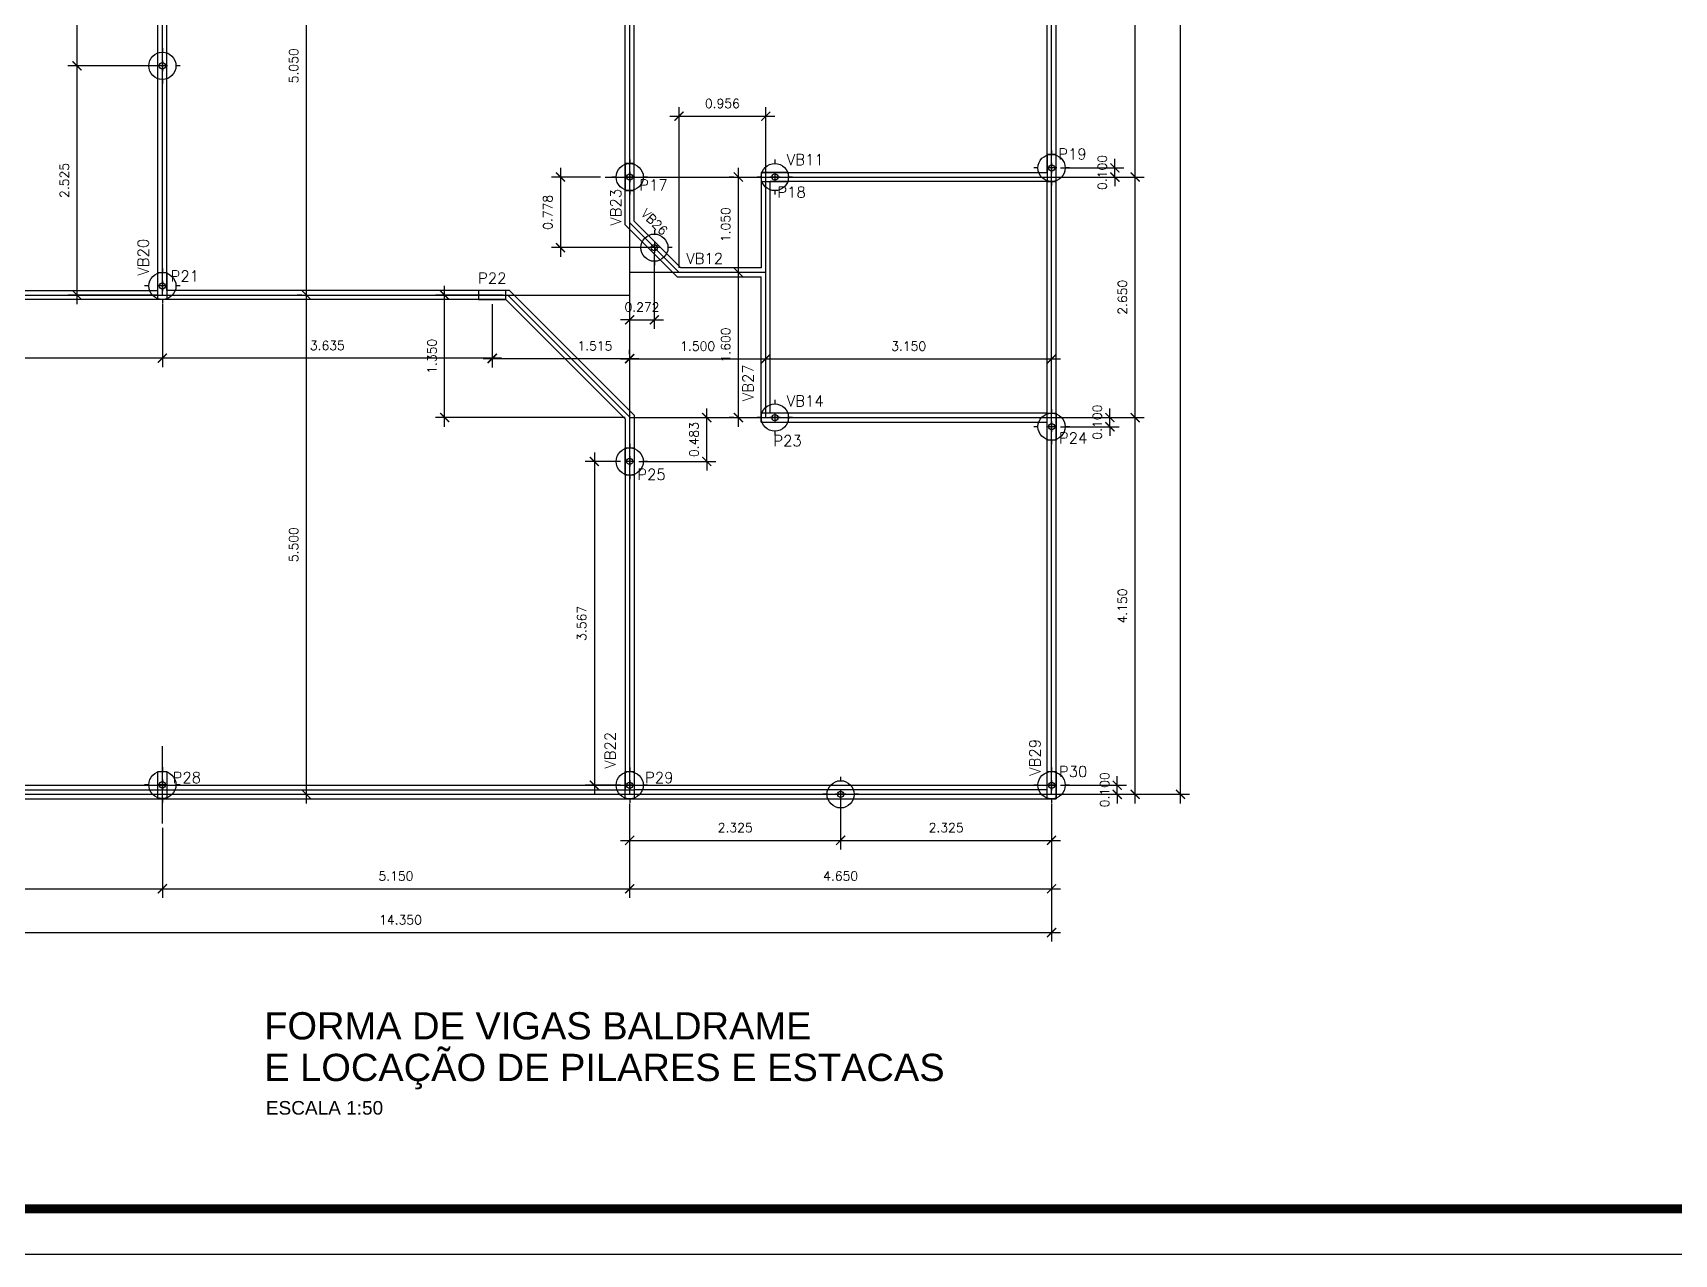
# Model space of a CAD drawing. Extents: x 33.7 to 93.2, y 43.7 to 85.8.
# Drawn here: x 43.8 to 61.89, y 43.7 to 57.16 of the extents above; entities that cross this region are included whole.
import ezdxf

# ---------------------------------------------------------------- set-up
doc = ezdxf.new("R2010")
doc.units = 0
doc.header["$MEASUREMENT"] = 0
doc.header["$PDMODE"] = 3
doc.layers.get('0').update_dxf_attribs({"linetype": 'CONTINUOUS'})
doc.layers.get('Defpoints').update_dxf_attribs({"linetype": 'CONTINUOUS'})
for name, color, linetype in [('COTAS', 1, 'CONTINUOUS'), ('ESTACA', 3, 'CONTINUOUS'), ('PILAR', 6, 'CONTINUOUS'), ('PROV', 9, 'CONTINUOUS'), ('TEXTO0', 7, 'CONTINUOUS'), ('TXT_0', 7, 'CONTINUOUS'), ('TXT_1', 44, 'CONTINUOUS'), ('VIGAS', 2, 'CONTINUOUS')]:
    doc.layers.add(name, color=color, linetype=linetype)
doc.styles.add('PADRAO_TXT', font='romans.shx')
doc.styles.add('PADRAO_TXT2', font='arial.ttf')
doc.styles.add('TEXTO1', font='romant.shx')
doc.dimstyles.new('1-100', dxfattribs={"dimtxt": 0.1, "dimasz": 0.1, "dimexe": 0.1, "dimexo": 0.05, "dimgap": 0.09, "dimtad": 1, "dimdec": 3, "dimzin": 0, "dimdsep": 46, "dimtxsty": 'PADRAO_TXT', "dimblk1": 'ARCHTICK', "dimblk2": 'ARCHTICK', "dimsah": 1, "dimcen": 0.09, "dimdle": 0.1, "dimadec": 0, "dimazin": 0, "dimtfac": 1, "dimtdec": 4, "dimtix": 1, "dimtmove": 0, "dimatfit": 3, "dimldrblk": 'ARCHTICK', "dimfxl": 1, "dimtolj": 1, "dimtzin": 0, "dimarcsym": 0})

# ---------------------------------------------------------------- blocks, each defined once
blk = doc.blocks.new('_ArchTick')
at = {"color": 0, "const_width": 0.15}
blk.add_lwpolyline([(-0.5, -0.5), (0.5, 0.5)], dxfattribs=at)
blk = doc.blocks.new('*D7')
at = {"layer": 'COTAS', "color": 0, "lineweight": -2, "transparency": 16777216}
for p, q in [((55.946, 48.67), (55.946, 53.02)), ((54.996, 52.92), (56.046, 52.92)), ((54.996, 48.77), (56.046, 48.77))]:
    blk.add_line(p, q, dxfattribs=at)
at = {"layer": 'Defpoints', "color": 0, "transparency": 16777216}
for p in [(54.946, 52.92), (55.946, 52.92), (54.946, 48.77)]:
    blk.add_point(p, dxfattribs=at)
at = {"layer": 'COTAS', "color": 0, "lineweight": -2, "transparency": 16777216, "xscale": 0.1, "yscale": 0.1, "zscale": 0.1}
for p, rotation in [((55.946, 52.92), 90), ((55.946, 48.77), 270)]:
    blk.add_blockref('_ArchTick', p, dxfattribs=dict(at, rotation=rotation))
at = {"layer": 'COTAS', "color": 0, "transparency": 16777216, "insert": (55.806, 50.845), "char_height": 0.1, "attachment_point": 5, "rotation": 90, "style": 'PADRAO_TXT'}
blk.add_mtext('\\A1;4.150', dxfattribs=at)
blk = doc.blocks.new('*D8')
at = {"layer": 'COTAS', "color": 0, "lineweight": -2, "transparency": 16777216}
for p, q in [((54.996, 55.57), (56.046, 55.57)), ((55.946, 52.82), (55.946, 55.67))]:
    blk.add_line(p, q, dxfattribs=at)
at = {"layer": 'Defpoints', "color": 0, "transparency": 16777216}
for p in [(54.946, 55.57), (55.946, 55.57), (54.946, 52.92)]:
    blk.add_point(p, dxfattribs=at)
at = {"layer": 'COTAS', "color": 0, "lineweight": -2, "transparency": 16777216, "xscale": 0.1, "yscale": 0.1, "zscale": 0.1}
for p, rotation in [((55.946, 55.57), 90), ((55.946, 52.92), 270)]:
    blk.add_blockref('_ArchTick', p, dxfattribs=dict(at, rotation=rotation))
at = {"layer": 'COTAS', "color": 0, "transparency": 16777216, "insert": (55.806, 54.245), "char_height": 0.1, "attachment_point": 5, "rotation": 90, "style": 'PADRAO_TXT'}
blk.add_mtext('\\A1;2.650', dxfattribs=at)
blk = doc.blocks.new('*D9')
at = {"layer": 'COTAS', "color": 0, "lineweight": -2, "transparency": 16777216}
for p, q in [((55.946, 55.47), (55.946, 59.42)), ((54.996, 59.32), (56.046, 59.32))]:
    blk.add_line(p, q, dxfattribs=at)
at = {"layer": 'Defpoints', "color": 0, "transparency": 16777216}
for p in [(54.946, 59.32), (55.946, 59.32), (54.946, 55.57)]:
    blk.add_point(p, dxfattribs=at)
at = {"layer": 'COTAS', "color": 0, "lineweight": -2, "transparency": 16777216, "xscale": 0.1, "yscale": 0.1, "zscale": 0.1}
for p, rotation in [((55.946, 59.32), 90), ((55.946, 55.57), 270)]:
    blk.add_blockref('_ArchTick', p, dxfattribs=dict(at, rotation=rotation))
at = {"layer": 'COTAS', "color": 0, "transparency": 16777216, "insert": (55.806, 57.445), "char_height": 0.1, "attachment_point": 5, "rotation": 90, "style": 'PADRAO_TXT'}
blk.add_mtext('\\A1;3.750', dxfattribs=at)
blk = doc.blocks.new('*D14')
at = {"layer": 'COTAS', "color": 0, "lineweight": -2, "transparency": 16777216}
for p, q in [((54.996, 75.62), (56.546, 75.62)), ((56.446, 48.67), (56.446, 75.72)), ((54.996, 48.77), (56.546, 48.77))]:
    blk.add_line(p, q, dxfattribs=at)
at = {"layer": 'Defpoints', "color": 0, "transparency": 16777216}
for p in [(54.946, 75.62), (56.446, 75.62), (54.946, 48.77)]:
    blk.add_point(p, dxfattribs=at)
at = {"layer": 'COTAS', "color": 0, "lineweight": -2, "transparency": 16777216, "xscale": 0.1, "yscale": 0.1, "zscale": 0.1}
for p, rotation in [((56.446, 75.62), 90), ((56.446, 48.77), 270)]:
    blk.add_blockref('_ArchTick', p, dxfattribs=dict(at, rotation=rotation))
at = {"layer": 'COTAS', "color": 0, "transparency": 16777216, "insert": (56.306, 62.195), "char_height": 0.1, "attachment_point": 5, "rotation": 90, "style": 'PADRAO_TXT'}
blk.add_mtext('\\A1;26.850', dxfattribs=at)
blk = doc.blocks.new('*D15')
at = {"layer": 'COTAS', "color": 0, "lineweight": -2, "transparency": 16777216}
for p, q in [((55.668, 52.92), (55.668, 53.02)), ((55.075, 52.92), (55.768, 52.92)), ((55.125, 52.82), (55.768, 52.82)), ((55.668, 52.82), (55.668, 52.92)), ((55.668, 52.82), (55.668, 52.72))]:
    blk.add_line(p, q, dxfattribs=at)
at = {"layer": 'Defpoints', "color": 0, "transparency": 16777216}
for p in [(55.025, 52.92), (55.075, 52.82), (55.668, 52.92)]:
    blk.add_point(p, dxfattribs=at)
at = {"layer": 'COTAS', "color": 0, "lineweight": -2, "transparency": 16777216, "xscale": 0.1, "yscale": 0.1, "zscale": 0.1}
for p, rotation in [((55.668, 52.92), 270), ((55.668, 52.82), 90)]:
    blk.add_blockref('_ArchTick', p, dxfattribs=dict(at, rotation=rotation))
at = {"layer": 'COTAS', "color": 0, "transparency": 16777216, "insert": (55.528, 52.87), "char_height": 0.1, "attachment_point": 5, "rotation": 90, "style": 'PADRAO_TXT'}
blk.add_mtext('\\A1;0.100', dxfattribs=at)
blk = doc.blocks.new('*D16')
at = {"layer": 'COTAS', "color": 0, "lineweight": -2, "transparency": 16777216}
for p, q in [((55.723, 55.67), (55.723, 55.77)), ((55.075, 55.57), (55.823, 55.57)), ((55.125, 55.67), (55.823, 55.67)), ((55.723, 55.57), (55.723, 55.67)), ((55.723, 55.57), (55.723, 55.47))]:
    blk.add_line(p, q, dxfattribs=at)
at = {"layer": 'Defpoints', "color": 0, "transparency": 16777216}
for p in [(55.025, 55.57), (55.075, 55.67), (55.723, 55.67)]:
    blk.add_point(p, dxfattribs=at)
at = {"layer": 'COTAS', "color": 0, "lineweight": -2, "transparency": 16777216, "xscale": 0.1, "yscale": 0.1, "zscale": 0.1}
for p, rotation in [((55.723, 55.67), 270), ((55.723, 55.57), 90)]:
    blk.add_blockref('_ArchTick', p, dxfattribs=dict(at, rotation=rotation))
at = {"layer": 'COTAS', "color": 0, "transparency": 16777216, "insert": (55.583, 55.62), "char_height": 0.1, "attachment_point": 5, "rotation": 90, "style": 'PADRAO_TXT'}
blk.add_mtext('\\A1;0.100', dxfattribs=at)
blk = doc.blocks.new('*D35')
at = {"layer": 'COTAS', "color": 0, "lineweight": -2, "transparency": 16777216}
for p, q in [((55.125, 48.87), (55.849, 48.87)), ((55.749, 48.87), (55.749, 48.97)), ((55.749, 48.77), (55.749, 48.87)), ((55.075, 48.77), (55.849, 48.77)), ((55.749, 48.77), (55.749, 48.67))]:
    blk.add_line(p, q, dxfattribs=at)
at = {"layer": 'Defpoints', "color": 0, "transparency": 16777216}
for p in [(55.075, 48.87), (55.749, 48.87), (55.025, 48.77)]:
    blk.add_point(p, dxfattribs=at)
at = {"layer": 'COTAS', "color": 0, "lineweight": -2, "transparency": 16777216, "xscale": 0.1, "yscale": 0.1, "zscale": 0.1}
for p, rotation in [((55.749, 48.87), 270), ((55.749, 48.77), 90)]:
    blk.add_blockref('_ArchTick', p, dxfattribs=dict(at, rotation=rotation))
at = {"layer": 'COTAS', "color": 0, "transparency": 16777216, "insert": (55.609, 48.82), "char_height": 0.1, "attachment_point": 5, "rotation": 90, "style": 'PADRAO_TXT'}
blk.add_mtext('\\A1;0.100', dxfattribs=at)
blk = doc.blocks.new('*D36')
at = {"layer": 'COTAS', "color": 0, "lineweight": -2, "transparency": 16777216}
for p, q in [((51.225, 52.92), (51.225, 53.02)), ((50.475, 52.92), (51.325, 52.92)), ((51.225, 52.437), (51.225, 52.92)), ((50.475, 52.437), (51.325, 52.437)), ((51.225, 52.437), (51.225, 52.337))]:
    blk.add_line(p, q, dxfattribs=at)
at = {"layer": 'Defpoints', "color": 0, "transparency": 16777216}
for p in [(50.425, 52.92), (51.225, 52.92), (50.425, 52.437)]:
    blk.add_point(p, dxfattribs=at)
at = {"layer": 'COTAS', "color": 0, "lineweight": -2, "transparency": 16777216, "xscale": 0.1, "yscale": 0.1, "zscale": 0.1}
for p, rotation in [((51.225, 52.92), 270), ((51.225, 52.437), 90)]:
    blk.add_blockref('_ArchTick', p, dxfattribs=dict(at, rotation=rotation))
at = {"layer": 'COTAS', "color": 0, "transparency": 16777216, "insert": (51.085, 52.678), "char_height": 0.1, "attachment_point": 5, "rotation": 90, "style": 'PADRAO_TXT'}
blk.add_mtext('\\A1;0.483', dxfattribs=at)
blk = doc.blocks.new('*D37')
at = {"layer": 'COTAS', "color": 0, "lineweight": -2, "transparency": 16777216}
for p, q in [((45.225, 54.17), (45.225, 53.474)), ((48.861, 54.17), (48.861, 53.474)), ((48.961, 53.574), (45.125, 53.574))]:
    blk.add_line(p, q, dxfattribs=at)
at = {"layer": 'Defpoints', "color": 0, "transparency": 16777216}
for p in [(45.225, 54.22), (48.861, 54.22), (45.225, 53.574)]:
    blk.add_point(p, dxfattribs=at)
at = {"layer": 'COTAS', "color": 0, "lineweight": -2, "transparency": 16777216, "xscale": 0.1, "yscale": 0.1, "zscale": 0.1, "rotation": 180}
blk.add_blockref('_ArchTick', (45.225, 53.574), dxfattribs=at)
at = {"layer": 'COTAS', "color": 0, "lineweight": -2, "transparency": 16777216, "xscale": 0.1, "yscale": 0.1, "zscale": 0.1}
blk.add_blockref('_ArchTick', (48.861, 53.574), dxfattribs=at)
at = {"layer": 'COTAS', "color": 0, "transparency": 16777216, "insert": (47.043, 53.714), "char_height": 0.1, "attachment_point": 5, "style": 'PADRAO_TXT'}
blk.add_mtext('\\A1;3.635', dxfattribs=at)
blk = doc.blocks.new('*D38')
at = {"layer": 'COTAS', "color": 0, "lineweight": -2, "transparency": 16777216}
for p, q in [((40.675, 53.97), (40.675, 53.474)), ((45.325, 53.574), (40.575, 53.574))]:
    blk.add_line(p, q, dxfattribs=at)
at = {"layer": 'Defpoints', "color": 0, "transparency": 16777216}
for p in [(45.225, 54.22), (40.675, 54.02), (40.675, 53.574)]:
    blk.add_point(p, dxfattribs=at)
at = {"layer": 'COTAS', "color": 0, "lineweight": -2, "transparency": 16777216, "xscale": 0.1, "yscale": 0.1, "zscale": 0.1, "rotation": 180}
blk.add_blockref('_ArchTick', (40.675, 53.574), dxfattribs=at)
at = {"layer": 'COTAS', "color": 0, "lineweight": -2, "transparency": 16777216, "xscale": 0.1, "yscale": 0.1, "zscale": 0.1}
blk.add_blockref('_ArchTick', (45.225, 53.574), dxfattribs=at)
at = {"layer": 'COTAS', "color": 0, "transparency": 16777216, "insert": (42.95, 53.714), "char_height": 0.1, "attachment_point": 5, "style": 'PADRAO_TXT'}
blk.add_mtext('\\A1;4.550', dxfattribs=at)
blk = doc.blocks.new('*D39')
at = {"layer": 'COTAS', "color": 0, "lineweight": -2, "transparency": 16777216}
for p, q in [((48.861, 54.17), (48.861, 53.47)), ((50.375, 54.17), (50.375, 53.47)), ((48.761, 53.57), (50.475, 53.57))]:
    blk.add_line(p, q, dxfattribs=at)
at = {"layer": 'Defpoints', "color": 0, "transparency": 16777216}
for p in [(48.861, 54.22), (50.375, 54.22), (50.375, 53.57)]:
    blk.add_point(p, dxfattribs=at)
at = {"layer": 'COTAS', "color": 0, "lineweight": -2, "transparency": 16777216, "xscale": 0.1, "yscale": 0.1, "zscale": 0.1, "rotation": 180}
blk.add_blockref('_ArchTick', (48.861, 53.57), dxfattribs=at)
at = {"layer": 'COTAS', "color": 0, "lineweight": -2, "transparency": 16777216, "xscale": 0.1, "yscale": 0.1, "zscale": 0.1}
blk.add_blockref('_ArchTick', (50.375, 53.57), dxfattribs=at)
at = {"layer": 'COTAS', "color": 0, "transparency": 16777216, "insert": (49.992, 53.71), "char_height": 0.1, "attachment_point": 5, "style": 'PADRAO_TXT'}
blk.add_mtext('\\A1;1.515', dxfattribs=at)
blk = doc.blocks.new('*D40')
at = {"layer": 'COTAS', "color": 0, "lineweight": -2, "transparency": 16777216}
for p, q in [((46.762, 54.27), (46.712, 54.27)), ((46.812, 48.67), (46.812, 54.37))]:
    blk.add_line(p, q, dxfattribs=at)
at = {"layer": 'Defpoints', "color": 0, "transparency": 16777216}
for p in [(46.812, 54.27), (46.812, 54.27), (46.812, 48.77)]:
    blk.add_point(p, dxfattribs=at)
at = {"layer": 'COTAS', "color": 0, "lineweight": -2, "transparency": 16777216, "xscale": 0.1, "yscale": 0.1, "zscale": 0.1}
for p, rotation in [((46.812, 54.27), 90), ((46.812, 48.77), 270)]:
    blk.add_blockref('_ArchTick', p, dxfattribs=dict(at, rotation=rotation))
at = {"layer": 'COTAS', "color": 0, "transparency": 16777216, "insert": (46.672, 51.52), "char_height": 0.1, "attachment_point": 5, "rotation": 90, "style": 'PADRAO_TXT'}
blk.add_mtext('\\A1;5.500', dxfattribs=at)
blk = doc.blocks.new('*D41')
at = {"layer": 'COTAS', "color": 0, "lineweight": -2, "transparency": 16777216}
for p, q in [((46.812, 54.17), (46.812, 59.42)), ((46.762, 59.32), (46.712, 59.32))]:
    blk.add_line(p, q, dxfattribs=at)
at = {"layer": 'Defpoints', "color": 0, "transparency": 16777216}
for p in [(46.812, 59.32), (46.812, 59.32), (46.812, 54.27)]:
    blk.add_point(p, dxfattribs=at)
at = {"layer": 'COTAS', "color": 0, "lineweight": -2, "transparency": 16777216, "xscale": 0.1, "yscale": 0.1, "zscale": 0.1}
for p, rotation in [((46.812, 59.32), 90), ((46.812, 54.27), 270)]:
    blk.add_blockref('_ArchTick', p, dxfattribs=dict(at, rotation=rotation))
at = {"layer": 'COTAS', "color": 0, "transparency": 16777216, "insert": (46.672, 56.795), "char_height": 0.1, "attachment_point": 5, "rotation": 90, "style": 'PADRAO_TXT'}
blk.add_mtext('\\A1;5.050', dxfattribs=at)
blk = doc.blocks.new('*D53')
at = {"layer": 'COTAS', "color": 0, "lineweight": -2, "transparency": 16777216}
for p, q in [((44.285, 54.17), (44.285, 56.895)), ((45.175, 56.795), (44.185, 56.795)), ((45.175, 54.27), (44.185, 54.27))]:
    blk.add_line(p, q, dxfattribs=at)
at = {"layer": 'Defpoints', "color": 0, "transparency": 16777216}
for p in [(44.285, 56.795), (45.225, 56.795), (45.225, 54.27)]:
    blk.add_point(p, dxfattribs=at)
at = {"layer": 'COTAS', "color": 0, "lineweight": -2, "transparency": 16777216, "xscale": 0.1, "yscale": 0.1, "zscale": 0.1}
for p, rotation in [((44.285, 56.795), 90), ((44.285, 54.27), 270)]:
    blk.add_blockref('_ArchTick', p, dxfattribs=dict(at, rotation=rotation))
at = {"layer": 'COTAS', "color": 0, "transparency": 16777216, "insert": (44.145, 55.532), "char_height": 0.1, "attachment_point": 5, "rotation": 90, "style": 'PADRAO_TXT'}
blk.add_mtext('\\A1;2.525', dxfattribs=at)
blk = doc.blocks.new('*D54')
at = {"layer": 'COTAS', "color": 0, "lineweight": -2, "transparency": 16777216}
for p, q in [((44.285, 56.695), (44.285, 59.42)), ((45.175, 59.32), (44.185, 59.32))]:
    blk.add_line(p, q, dxfattribs=at)
at = {"layer": 'Defpoints', "color": 0, "transparency": 16777216}
for p in [(44.285, 59.32), (45.225, 59.32), (45.225, 56.795)]:
    blk.add_point(p, dxfattribs=at)
at = {"layer": 'COTAS', "color": 0, "lineweight": -2, "transparency": 16777216, "xscale": 0.1, "yscale": 0.1, "zscale": 0.1}
for p, rotation in [((44.285, 59.32), 90), ((44.285, 56.795), 270)]:
    blk.add_blockref('_ArchTick', p, dxfattribs=dict(at, rotation=rotation))
at = {"layer": 'COTAS', "color": 0, "transparency": 16777216, "insert": (44.145, 58.057), "char_height": 0.1, "attachment_point": 5, "rotation": 90, "style": 'PADRAO_TXT'}
blk.add_mtext('\\A1;2.525', dxfattribs=at)
blk = doc.blocks.new('*D61')
at = {"layer": 'COTAS', "color": 0, "lineweight": -2, "transparency": 16777216}
for p, q in [((50.275, 53.567), (51.975, 53.567)), ((50.375, 53.617), (50.375, 53.667)), ((51.875, 53.617), (51.875, 53.667))]:
    blk.add_line(p, q, dxfattribs=at)
at = {"layer": 'Defpoints', "color": 0, "transparency": 16777216}
for p in [(50.375, 53.567), (51.875, 53.567), (51.875, 53.567)]:
    blk.add_point(p, dxfattribs=at)
at = {"layer": 'COTAS', "color": 0, "lineweight": -2, "transparency": 16777216, "xscale": 0.1, "yscale": 0.1, "zscale": 0.1, "rotation": 180}
blk.add_blockref('_ArchTick', (50.375, 53.567), dxfattribs=at)
at = {"layer": 'COTAS', "color": 0, "lineweight": -2, "transparency": 16777216, "xscale": 0.1, "yscale": 0.1, "zscale": 0.1}
blk.add_blockref('_ArchTick', (51.875, 53.567), dxfattribs=at)
at = {"layer": 'COTAS', "color": 0, "transparency": 16777216, "insert": (51.125, 53.707), "char_height": 0.1, "attachment_point": 5, "style": 'PADRAO_TXT'}
blk.add_mtext('\\A1;1.500', dxfattribs=at)
blk = doc.blocks.new('*D62')
at = {"layer": 'COTAS', "color": 0, "lineweight": -2, "transparency": 16777216}
for p, q in [((51.775, 53.567), (55.125, 53.567)), ((55.025, 53.617), (55.025, 53.667))]:
    blk.add_line(p, q, dxfattribs=at)
at = {"layer": 'Defpoints', "color": 0, "transparency": 16777216}
for p in [(51.875, 53.567), (55.025, 53.567), (55.025, 53.567)]:
    blk.add_point(p, dxfattribs=at)
at = {"layer": 'COTAS', "color": 0, "lineweight": -2, "transparency": 16777216, "xscale": 0.1, "yscale": 0.1, "zscale": 0.1, "rotation": 180}
blk.add_blockref('_ArchTick', (51.875, 53.567), dxfattribs=at)
at = {"layer": 'COTAS', "color": 0, "lineweight": -2, "transparency": 16777216, "xscale": 0.1, "yscale": 0.1, "zscale": 0.1}
blk.add_blockref('_ArchTick', (55.025, 53.567), dxfattribs=at)
at = {"layer": 'COTAS', "color": 0, "transparency": 16777216, "insert": (53.45, 53.707), "char_height": 0.1, "attachment_point": 5, "style": 'PADRAO_TXT'}
blk.add_mtext('\\A1;3.150', dxfattribs=at)
blk = doc.blocks.new('*D63')
at = {"layer": 'COTAS', "color": 0, "lineweight": -2, "transparency": 16777216}
for p, q in [((51.523, 54.52), (51.473, 54.52)), ((51.573, 52.82), (51.573, 54.62)), ((51.523, 52.92), (51.473, 52.92))]:
    blk.add_line(p, q, dxfattribs=at)
at = {"layer": 'Defpoints', "color": 0, "transparency": 16777216}
for p in [(51.573, 54.52), (51.573, 54.52), (51.573, 52.92)]:
    blk.add_point(p, dxfattribs=at)
at = {"layer": 'COTAS', "color": 0, "lineweight": -2, "transparency": 16777216, "xscale": 0.1, "yscale": 0.1, "zscale": 0.1}
for p, rotation in [((51.573, 54.52), 90), ((51.573, 52.92), 270)]:
    blk.add_blockref('_ArchTick', p, dxfattribs=dict(at, rotation=rotation))
at = {"layer": 'COTAS', "color": 0, "transparency": 16777216, "insert": (51.433, 53.72), "char_height": 0.1, "attachment_point": 5, "rotation": 90, "style": 'PADRAO_TXT'}
blk.add_mtext('\\A1;1.600', dxfattribs=at)
blk = doc.blocks.new('*D64')
at = {"layer": 'COTAS', "color": 0, "lineweight": -2, "transparency": 16777216}
for p, q in [((51.523, 55.57), (51.473, 55.57)), ((51.573, 54.42), (51.573, 55.67))]:
    blk.add_line(p, q, dxfattribs=at)
at = {"layer": 'Defpoints', "color": 0, "transparency": 16777216}
for p in [(51.573, 55.57), (51.573, 55.57), (51.573, 54.52)]:
    blk.add_point(p, dxfattribs=at)
at = {"layer": 'COTAS', "color": 0, "lineweight": -2, "transparency": 16777216, "xscale": 0.1, "yscale": 0.1, "zscale": 0.1}
for p, rotation in [((51.573, 55.57), 90), ((51.573, 54.52), 270)]:
    blk.add_blockref('_ArchTick', p, dxfattribs=dict(at, rotation=rotation))
at = {"layer": 'COTAS', "color": 0, "transparency": 16777216, "insert": (51.433, 55.045), "char_height": 0.1, "attachment_point": 5, "rotation": 90, "style": 'PADRAO_TXT'}
blk.add_mtext('\\A1;1.050', dxfattribs=at)
blk = doc.blocks.new('*D65')
at = {"layer": 'COTAS', "color": 0, "lineweight": -2, "transparency": 16777216}
for p, q in [((50.055, 55.57), (49.513, 55.57)), ((49.613, 55.67), (49.613, 54.692)), ((50.597, 54.792), (49.513, 54.792))]:
    blk.add_line(p, q, dxfattribs=at)
at = {"layer": 'Defpoints', "color": 0, "transparency": 16777216}
for p in [(50.105, 55.57), (49.613, 54.792), (50.647, 54.792)]:
    blk.add_point(p, dxfattribs=at)
at = {"layer": 'COTAS', "color": 0, "lineweight": -2, "transparency": 16777216, "xscale": 0.1, "yscale": 0.1, "zscale": 0.1}
for p, rotation in [((49.613, 55.57), 90), ((49.613, 54.792), 270)]:
    blk.add_blockref('_ArchTick', p, dxfattribs=dict(at, rotation=rotation))
at = {"layer": 'COTAS', "color": 0, "transparency": 16777216, "insert": (49.473, 55.181), "char_height": 0.1, "attachment_point": 5, "rotation": 90, "style": 'PADRAO_TXT'}
blk.add_mtext('\\A1;0.778', dxfattribs=at)
blk = doc.blocks.new('*D66')
at = {"layer": 'COTAS', "color": 0, "lineweight": -2, "transparency": 16777216}
for p, q in [((50.375, 55.014), (50.375, 53.897)), ((50.647, 54.742), (50.647, 53.897)), ((50.375, 53.997), (50.275, 53.997)), ((50.375, 53.997), (50.647, 53.997)), ((50.647, 53.997), (50.747, 53.997))]:
    blk.add_line(p, q, dxfattribs=at)
at = {"layer": 'Defpoints', "color": 0, "transparency": 16777216}
for p in [(50.375, 55.064), (50.647, 54.792), (50.647, 53.997)]:
    blk.add_point(p, dxfattribs=at)
at = {"layer": 'COTAS', "color": 0, "lineweight": -2, "transparency": 16777216, "xscale": 0.1, "yscale": 0.1, "zscale": 0.1}
blk.add_blockref('_ArchTick', (50.375, 53.997), dxfattribs=at)
at = {"layer": 'COTAS', "color": 0, "lineweight": -2, "transparency": 16777216, "xscale": 0.1, "yscale": 0.1, "zscale": 0.1, "rotation": 180}
blk.add_blockref('_ArchTick', (50.647, 53.997), dxfattribs=at)
at = {"layer": 'COTAS', "color": 0, "transparency": 16777216, "insert": (50.511, 54.137), "char_height": 0.1, "attachment_point": 5, "style": 'PADRAO_TXT'}
blk.add_mtext('\\A1;0.272', dxfattribs=at)
blk = doc.blocks.new('*D67')
at = {"layer": 'COTAS', "color": 0, "lineweight": -2, "transparency": 16777216}
for p, q in [((50.919, 54.57), (50.919, 56.34)), ((51.875, 54.57), (51.875, 56.34)), ((50.819, 56.24), (51.975, 56.24))]:
    blk.add_line(p, q, dxfattribs=at)
at = {"layer": 'Defpoints', "color": 0, "transparency": 16777216}
for p in [(51.875, 56.24), (50.919, 54.52), (51.875, 54.52)]:
    blk.add_point(p, dxfattribs=at)
at = {"layer": 'COTAS', "color": 0, "lineweight": -2, "transparency": 16777216, "xscale": 0.1, "yscale": 0.1, "zscale": 0.1, "rotation": 180}
blk.add_blockref('_ArchTick', (50.919, 56.24), dxfattribs=at)
at = {"layer": 'COTAS', "color": 0, "lineweight": -2, "transparency": 16777216, "xscale": 0.1, "yscale": 0.1, "zscale": 0.1}
blk.add_blockref('_ArchTick', (51.875, 56.24), dxfattribs=at)
at = {"layer": 'COTAS', "color": 0, "transparency": 16777216, "insert": (51.397, 56.38), "char_height": 0.1, "attachment_point": 5, "style": 'PADRAO_TXT'}
blk.add_mtext('\\A1;0.956', dxfattribs=at)
blk = doc.blocks.new('*D68')
at = {"layer": 'COTAS', "color": 0, "lineweight": -2, "transparency": 16777216}
for p, q in [((48.981, 54.27), (48.236, 54.27)), ((48.336, 52.82), (48.336, 54.37)), ((50.325, 52.92), (48.236, 52.92))]:
    blk.add_line(p, q, dxfattribs=at)
at = {"layer": 'Defpoints', "color": 0, "transparency": 16777216}
for p in [(48.336, 54.27), (49.031, 54.27), (50.375, 52.92)]:
    blk.add_point(p, dxfattribs=at)
at = {"layer": 'COTAS', "color": 0, "lineweight": -2, "transparency": 16777216, "xscale": 0.1, "yscale": 0.1, "zscale": 0.1}
for p, rotation in [((48.336, 54.27), 90), ((48.336, 52.92), 270)]:
    blk.add_blockref('_ArchTick', p, dxfattribs=dict(at, rotation=rotation))
at = {"layer": 'COTAS', "color": 0, "transparency": 16777216, "insert": (48.196, 53.595), "char_height": 0.1, "attachment_point": 5, "rotation": 90, "style": 'PADRAO_TXT'}
blk.add_mtext('\\A1;1.350', dxfattribs=at)
blk = doc.blocks.new('*D69')
at = {"layer": 'COTAS', "color": 0, "lineweight": -2, "transparency": 16777216}
for p, q in [((49.986, 52.537), (49.986, 48.77)), ((50.275, 52.437), (49.886, 52.437)), ((50.275, 48.87), (49.886, 48.87))]:
    blk.add_line(p, q, dxfattribs=at)
at = {"layer": 'Defpoints', "color": 0, "transparency": 16777216}
for p in [(50.325, 52.437), (49.986, 48.87), (50.325, 48.87)]:
    blk.add_point(p, dxfattribs=at)
at = {"layer": 'COTAS', "color": 0, "lineweight": -2, "transparency": 16777216, "xscale": 0.1, "yscale": 0.1, "zscale": 0.1}
for p, rotation in [((49.986, 52.437), 90), ((49.986, 48.87), 270)]:
    blk.add_blockref('_ArchTick', p, dxfattribs=dict(at, rotation=rotation))
at = {"layer": 'COTAS', "color": 0, "transparency": 16777216, "insert": (49.846, 50.653), "char_height": 0.1, "attachment_point": 5, "rotation": 90, "style": 'PADRAO_TXT'}
blk.add_mtext('\\A1;3.567', dxfattribs=at)
blk = doc.blocks.new('*D70')
at = {"layer": 'COTAS', "color": 0, "lineweight": -2, "transparency": 16777216}
for p, q in [((40.675, 48.72), (40.675, 47.63)), ((45.225, 48.4), (45.225, 47.63)), ((40.575, 47.73), (45.325, 47.73))]:
    blk.add_line(p, q, dxfattribs=at)
at = {"layer": 'Defpoints', "color": 0, "transparency": 16777216}
for p in [(40.675, 48.77), (45.225, 48.45), (45.225, 47.73)]:
    blk.add_point(p, dxfattribs=at)
at = {"layer": 'COTAS', "color": 0, "lineweight": -2, "transparency": 16777216, "xscale": 0.1, "yscale": 0.1, "zscale": 0.1, "rotation": 180}
blk.add_blockref('_ArchTick', (40.675, 47.73), dxfattribs=at)
at = {"layer": 'COTAS', "color": 0, "lineweight": -2, "transparency": 16777216, "xscale": 0.1, "yscale": 0.1, "zscale": 0.1}
blk.add_blockref('_ArchTick', (45.225, 47.73), dxfattribs=at)
at = {"layer": 'COTAS', "color": 0, "transparency": 16777216, "insert": (42.95, 47.87), "char_height": 0.1, "attachment_point": 5, "style": 'PADRAO_TXT'}
blk.add_mtext('\\A1;4.550', dxfattribs=at)
blk = doc.blocks.new('*D71')
at = {"layer": 'COTAS', "color": 0, "lineweight": -2, "transparency": 16777216}
for p, q in [((50.375, 48.67), (50.375, 47.63)), ((45.125, 47.73), (50.475, 47.73))]:
    blk.add_line(p, q, dxfattribs=at)
at = {"layer": 'Defpoints', "color": 0, "transparency": 16777216}
for p in [(50.375, 48.72), (45.225, 48.45), (50.375, 47.73)]:
    blk.add_point(p, dxfattribs=at)
at = {"layer": 'COTAS', "color": 0, "lineweight": -2, "transparency": 16777216, "xscale": 0.1, "yscale": 0.1, "zscale": 0.1, "rotation": 180}
blk.add_blockref('_ArchTick', (45.225, 47.73), dxfattribs=at)
at = {"layer": 'COTAS', "color": 0, "lineweight": -2, "transparency": 16777216, "xscale": 0.1, "yscale": 0.1, "zscale": 0.1}
blk.add_blockref('_ArchTick', (50.375, 47.73), dxfattribs=at)
at = {"layer": 'COTAS', "color": 0, "transparency": 16777216, "insert": (47.8, 47.87), "char_height": 0.1, "attachment_point": 5, "style": 'PADRAO_TXT'}
blk.add_mtext('\\A1;5.150', dxfattribs=at)
blk = doc.blocks.new('*D72')
at = {"layer": 'COTAS', "color": 0, "lineweight": -2, "transparency": 16777216}
for p, q in [((55.025, 48.67), (55.025, 47.63)), ((50.275, 47.73), (55.125, 47.73))]:
    blk.add_line(p, q, dxfattribs=at)
at = {"layer": 'Defpoints', "color": 0, "transparency": 16777216}
for p in [(50.375, 48.72), (55.025, 48.72), (55.025, 47.73)]:
    blk.add_point(p, dxfattribs=at)
at = {"layer": 'COTAS', "color": 0, "lineweight": -2, "transparency": 16777216, "xscale": 0.1, "yscale": 0.1, "zscale": 0.1, "rotation": 180}
blk.add_blockref('_ArchTick', (50.375, 47.73), dxfattribs=at)
at = {"layer": 'COTAS', "color": 0, "lineweight": -2, "transparency": 16777216, "xscale": 0.1, "yscale": 0.1, "zscale": 0.1}
blk.add_blockref('_ArchTick', (55.025, 47.73), dxfattribs=at)
at = {"layer": 'COTAS', "color": 0, "transparency": 16777216, "insert": (52.7, 47.87), "char_height": 0.1, "attachment_point": 5, "style": 'PADRAO_TXT'}
blk.add_mtext('\\A1;4.650', dxfattribs=at)
blk = doc.blocks.new('*D73')
at = {"layer": 'COTAS', "color": 0, "lineweight": -2, "transparency": 16777216}
for p, q in [((52.7, 48.72), (52.7, 48.163)), ((50.375, 48.62), (50.375, 48.163)), ((50.275, 48.263), (52.8, 48.263))]:
    blk.add_line(p, q, dxfattribs=at)
at = {"layer": 'Defpoints', "color": 0, "transparency": 16777216}
for p in [(50.375, 48.67), (52.7, 48.77), (52.7, 48.263)]:
    blk.add_point(p, dxfattribs=at)
at = {"layer": 'COTAS', "color": 0, "lineweight": -2, "transparency": 16777216, "xscale": 0.1, "yscale": 0.1, "zscale": 0.1, "rotation": 180}
blk.add_blockref('_ArchTick', (50.375, 48.263), dxfattribs=at)
at = {"layer": 'COTAS', "color": 0, "lineweight": -2, "transparency": 16777216, "xscale": 0.1, "yscale": 0.1, "zscale": 0.1}
blk.add_blockref('_ArchTick', (52.7, 48.263), dxfattribs=at)
at = {"layer": 'COTAS', "color": 0, "transparency": 16777216, "insert": (51.538, 48.403), "char_height": 0.1, "attachment_point": 5, "style": 'PADRAO_TXT'}
blk.add_mtext('\\A1;2.325', dxfattribs=at)
blk = doc.blocks.new('*D74')
at = {"layer": 'COTAS', "color": 0, "lineweight": -2, "transparency": 16777216}
for p, q in [((55.025, 48.62), (55.025, 48.163)), ((52.6, 48.263), (55.125, 48.263))]:
    blk.add_line(p, q, dxfattribs=at)
at = {"layer": 'Defpoints', "color": 0, "transparency": 16777216}
for p in [(52.7, 48.77), (55.025, 48.67), (55.025, 48.263)]:
    blk.add_point(p, dxfattribs=at)
at = {"layer": 'COTAS', "color": 0, "lineweight": -2, "transparency": 16777216, "xscale": 0.1, "yscale": 0.1, "zscale": 0.1, "rotation": 180}
blk.add_blockref('_ArchTick', (52.7, 48.263), dxfattribs=at)
at = {"layer": 'COTAS', "color": 0, "lineweight": -2, "transparency": 16777216, "xscale": 0.1, "yscale": 0.1, "zscale": 0.1}
blk.add_blockref('_ArchTick', (55.025, 48.263), dxfattribs=at)
at = {"layer": 'COTAS', "color": 0, "transparency": 16777216, "insert": (53.863, 48.403), "char_height": 0.1, "attachment_point": 5, "style": 'PADRAO_TXT'}
blk.add_mtext('\\A1;2.325', dxfattribs=at)
blk = doc.blocks.new('*D75')
at = {"layer": 'COTAS', "color": 0, "lineweight": -2, "transparency": 16777216}
for p, q in [((40.675, 48.125), (40.675, 47.147)), ((55.025, 48.1), (55.025, 47.147)), ((40.575, 47.247), (55.125, 47.247))]:
    blk.add_line(p, q, dxfattribs=at)
at = {"layer": 'Defpoints', "color": 0, "transparency": 16777216}
for p in [(40.675, 48.175), (55.025, 48.15), (55.025, 47.247)]:
    blk.add_point(p, dxfattribs=at)
at = {"layer": 'COTAS', "color": 0, "lineweight": -2, "transparency": 16777216, "xscale": 0.1, "yscale": 0.1, "zscale": 0.1, "rotation": 180}
blk.add_blockref('_ArchTick', (40.675, 47.247), dxfattribs=at)
at = {"layer": 'COTAS', "color": 0, "lineweight": -2, "transparency": 16777216, "xscale": 0.1, "yscale": 0.1, "zscale": 0.1}
blk.add_blockref('_ArchTick', (55.025, 47.247), dxfattribs=at)
at = {"layer": 'COTAS', "color": 0, "transparency": 16777216, "insert": (47.85, 47.387), "char_height": 0.1, "attachment_point": 5, "style": 'PADRAO_TXT'}
blk.add_mtext('\\A1;14.350', dxfattribs=at)
blk = doc.blocks.new('ESTR-ESTACA')
for p, q in [((0, 0.194), (0, 0.15)), ((-0.15, 0), (-0.196, 0)), ((0.057, 0), (-0.057, 0)), ((0, 0.057), (0, -0.057)), ((0.196, 0), (0.15, 0)), ((0, -0.15), (0, -0.194))]:
    blk.add_line(p, q)
for radius in [0.15, 0.034]:
    blk.add_circle((0, 0), radius)

msp = doc.modelspace()

# ---------------------------------------------------------------- linework, layer by layer
msp.add_lwpolyline([(34.9523, 43.7045), (93.1523, 43.7045), (93.1523, 85.7545), (34.9523, 85.7545)], close=True)
at = {"const_width": 0.1}
msp.add_lwpolyline([(35.4523, 44.2044), (92.6523, 44.2044), (92.6523, 85.2544), (35.4523, 85.2544)], close=True, dxfattribs=at)
at = {"layer": 'ESTACA'}
for centre in [(45.2253, 56.7949), (50.6473, 54.7919), (52.7003, 48.7699)]:
    msp.add_circle(centre, 0.15, dxfattribs=at)
at = {"layer": 'PILAR'}
for points in [[(50.3253, 55.4199), (50.4253, 55.4199), (50.4253, 55.7199), (50.3253, 55.7199)], [(54.9753, 55.5199), (55.0753, 55.5199), (55.0753, 55.8199), (54.9753, 55.8199)], [(51.8253, 55.6199), (51.8253, 55.5199), (52.1253, 55.5199), (52.1253, 55.6199)], [(45.1753, 54.5199), (45.2753, 54.5199), (45.2753, 54.2199), (45.1753, 54.2199)], [(48.7106, 54.3199), (48.7106, 54.2199), (49.0106, 54.2199), (49.0106, 54.3199)], [(51.8253, 52.9699), (51.8253, 52.8699), (52.1253, 52.8699), (52.1253, 52.9699)], [(54.9753, 52.9699), (55.0753, 52.9699), (55.0753, 52.6699), (54.9753, 52.6699)], [(50.3253, 52.5866), (50.4253, 52.5866), (50.4253, 52.2866), (50.3253, 52.2866)], [(45.1753, 49.0199), (45.2753, 49.0199), (45.2753, 48.7199), (45.1753, 48.7199)], [(50.3253, 49.0199), (50.4253, 49.0199), (50.4253, 48.7199), (50.3253, 48.7199)], [(54.9753, 49.0199), (55.0753, 49.0199), (55.0753, 48.7199), (54.9753, 48.7199)]]:
    msp.add_lwpolyline(points, close=True, dxfattribs=at)
at = {"layer": 'PROV'}
for p, q in [((50.3753, 48.7699), (50.3753, 69.0699)), ((55.0253, 48.7699), (55.0253, 69.0699)), ((45.2253, 54.2699), (45.2253, 64.6199)), ((50.1054, 55.5699), (55.0253, 55.5699)), ((51.8753, 52.9199), (51.8753, 55.5699)), ((50.3753, 55.0638), (50.9192, 54.5199)), ((51.8753, 54.5199), (50.3753, 54.5199)), ((40.6753, 54.2699), (50.3753, 54.2699)), ((49.0314, 54.2699), (50.3753, 52.926)), ((50.3753, 52.9199), (55.0253, 52.9199)), ((45.2253, 48.4497), (45.2253, 49.2994)), ((40.5968, 48.8699), (55.0753, 48.8699)), ((40.6753, 48.7699), (55.0253, 48.7699))]:
    msp.add_line(p, q, dxfattribs=at)
at = {"layer": 'VIGAS'}
for p, q in [((55.0753, 48.7199), (55.0753, 69.1199)), ((45.1753, 54.3199), (45.1753, 64.5699)), ((50.3253, 55.0431), (50.3253, 59.3699)), ((45.2753, 54.3199), (45.2753, 59.2699)), ((50.4253, 55.0845), (50.4253, 59.2699)), ((54.9753, 55.6199), (54.9753, 59.2699)), ((51.8253, 55.6199), (54.9753, 55.6199)), ((51.8253, 55.6199), (51.8253, 54.5699)), ((54.9753, 55.5199), (51.9253, 55.5199)), ((51.9253, 52.9699), (51.9253, 55.5199)), ((54.9753, 52.9699), (54.9753, 55.5199)), ((50.3253, 55.0431), (50.8985, 54.4699)), ((50.9399, 54.5699), (50.4253, 55.0845)), ((50.8985, 54.4699), (51.8253, 54.4699)), ((51.8253, 54.5699), (50.9399, 54.5699)), ((51.8253, 52.8699), (51.8253, 54.4699)), ((40.6253, 54.3199), (45.1753, 54.3199)), ((49.0521, 54.3199), (45.2753, 54.3199)), ((49.0521, 54.3199), (50.4253, 52.9467)), ((49.0106, 54.2199), (40.7253, 54.2199)), ((49.0106, 54.2199), (50.3253, 52.9053)), ((50.3253, 52.9053), (50.3253, 48.8199)), ((50.4253, 52.9467), (50.4253, 48.8199)), ((51.8253, 52.8699), (54.9753, 52.8699)), ((54.9753, 52.9699), (51.9253, 52.9699)), ((54.9753, 48.8199), (54.9753, 52.8699)), ((40.6253, 48.7199), (55.0753, 48.7199)), ((40.8179, 48.8199), (50.4179, 48.8199)), ((54.9753, 48.8199), (50.4253, 48.8199))]:
    msp.add_line(p, q, dxfattribs=at)

# ---------------------------------------------------------------- block references
at = {"layer": 'ESTACA'}
for p in [(45.2253, 56.7949), (50.3753, 55.5699), (51.9753, 55.5699), (55.0253, 55.6699), (50.6473, 54.7919), (45.2253, 54.3699), (51.9753, 52.9199), (55.0253, 52.8199), (50.3753, 52.4366), (45.2253, 48.8746), (50.3753, 48.8699), (55.0253, 48.8699), (52.7003, 48.7699)]:
    msp.add_blockref('ESTR-ESTACA', p, dxfattribs=at)

# ---------------------------------------------------------------- texts
at = {"layer": 'TEXTO0', "style": 'TEXTO1'}
for s, p in [('VB11', (52.1062, 55.7021)), ('P19', (55.0972, 55.7641)), ('P17', (50.4796, 55.4229)), ('P18', (52.0032, 55.3431)), ('VB12', (50.9987, 54.6125)), ('P21', (45.3155, 54.4188)), ('P22', (48.7043, 54.3964)), ('VB14', (52.1062, 53.0439)), ('P23', (51.9583, 52.6048)), ('P24', (55.1059, 52.6359)), ('P25', (50.4585, 52.2337)), ('P30', (55.1058, 48.9616)), ('P28', (45.3379, 48.8944)), ('P29', (50.5444, 48.8944))]:
    msp.add_text(s, height=0.12, dxfattribs=at).set_placement(p)
for s, height, rotation, p in [('VB23', 0.12, 90, (50.2825, 55.034)), ('VB26', 0.1, 315, (50.4948, 55.1592)), ('VB20', 0.12, 90, (45.0745, 54.484)), ('VB27', 0.12, 90, (51.7396, 53.1001)), ('VB22', 0.12, 90, (50.2199, 49.0523)), ('VB29', 0.12, 90, (54.9011, 48.9733))]:
    msp.add_text(s, height=height, rotation=rotation, dxfattribs=at).set_placement(p)
at = {"layer": 'TXT_0', "style": 'PADRAO_TXT2'}
msp.add_text('ESCALA 1:50', height=0.15, dxfattribs=at).set_placement((46.3657, 45.2414))
at = {"layer": 'TXT_1', "style": 'PADRAO_TXT2'}
for s, p in [('FORMA DE VIGAS BALDRAME', (46.3478, 46.07)), ('E LOCAÇÃO DE PILARES E ESTACAS', (46.3478, 45.6117))]:
    msp.add_text(s, height=0.3, dxfattribs=at).set_placement(p)

# ---------------------------------------------------------------- dimensions: what is measured, and where the dimension line sits
at = {"layer": 'COTAS'}
for base, p1, p2, picture, middle in [((56.4457, 75.6199), (54.9457, 48.7699), (54.9457, 75.6199), '*D14', (56.3057, 62.1949)), ((44.2851, 56.7949), (45.2253, 54.2699), (45.2253, 56.7949), '*D53', (44.1451, 55.5324)), ((55.7234, 55.6699), (55.0253, 55.5699), (55.0753, 55.6699), '*D16', (55.5834, 55.6199)), ((49.6131, 54.7919), (50.1054, 55.5699), (50.6473, 54.7919), '*D65', (49.4731, 55.1809)), ((51.5726, 54.5199), (51.5726, 52.9199), (51.5726, 54.5199), '*D63', (51.4326, 53.7199)), ((48.3364, 54.2699), (50.3753, 52.9199), (49.0314, 54.2699), '*D68', (48.1964, 53.5949)), ((51.2253, 52.9199), (50.4253, 52.4366), (50.4253, 52.9199), '*D36', (51.0853, 52.6782)), ((55.9457, 52.9199), (54.9457, 48.7699), (54.9457, 52.9199), '*D7', (55.8057, 50.8449)), ((55.6685, 52.9199), (55.0753, 52.8199), (55.0253, 52.9199), '*D15', (55.5285, 52.8699)), ((49.9865, 48.8699), (50.3253, 52.4366), (50.3253, 48.8699), '*D69', (49.8465, 50.6532)), ((55.7487, 48.8699), (55.0253, 48.7699), (55.0753, 48.8699), '*D35', (55.6087, 48.8199))]:
    dim = msp.add_linear_dim(base=base, p1=p1, p2=p2, angle=90, dimstyle='1-100', dxfattribs=at)
    dim.commit()
    dim.dimension.update_dxf_attribs({"geometry": picture, "text_midpoint": middle})
for base, p1, p2, picture, middle in [((44.2851, 59.3199), (45.2253, 56.7949), (45.2253, 59.3199), '*D54', (44.1451, 58.0574)), ((46.812, 59.3199), (46.812, 54.2699), (46.812, 59.3199), '*D41', (46.672, 56.7949)), ((55.9457, 59.3199), (54.9457, 55.5699), (54.9457, 59.3199), '*D9', (55.8057, 57.4449)), ((51.5726, 55.5699), (51.5726, 54.5199), (51.5726, 55.5699), '*D64', (51.4326, 55.0449)), ((55.9457, 55.5699), (54.9457, 52.9199), (54.9457, 55.5699), '*D8', (55.8057, 54.2449)), ((46.812, 54.2699), (46.812, 48.7699), (46.812, 54.2699), '*D40', (46.672, 51.5199))]:
    dim = msp.add_linear_dim(base=base, p1=p1, p2=p2, angle=90, dimstyle='1-100', override={"dimse1": 1, "dimtmove": 1}, dxfattribs=at)
    dim.commit()
    dim.dimension.update_dxf_attribs({"geometry": picture, "text_midpoint": middle})
for base, p1, p2, picture, middle in [((51.8753, 56.2399), (50.9192, 54.5199), (51.8753, 54.5199), '*D67', (51.3973, 56.3799)), ((50.6473, 53.9974), (50.3753, 55.0638), (50.6473, 54.7919), '*D66', (50.5113, 54.1374)), ((45.2253, 53.5743), (48.8606, 54.2199), (45.2253, 54.2199), '*D37', (47.043, 53.7143)), ((51.8753, 53.5675), (50.3753, 53.5675), (51.8753, 53.5675), '*D61', (51.1253, 53.7075)), ((45.2253, 47.7297), (40.6753, 48.7699), (45.2253, 48.4497), '*D70', (42.9503, 47.8697)), ((52.7003, 48.2627), (50.3753, 48.6699), (52.7003, 48.7699), '*D73', (51.5378, 48.4027)), ((55.0253, 47.2468), (40.6753, 48.1748), (55.0253, 48.1498), '*D75', (47.8503, 47.3868))]:
    dim = msp.add_linear_dim(base=base, p1=p1, p2=p2, dimstyle='1-100', dxfattribs=at)
    dim.commit()
    dim.dimension.update_dxf_attribs({"geometry": picture, "text_midpoint": middle})
for base, p1, p2, picture, middle in [((40.6753, 53.5743), (45.2253, 54.2199), (40.6753, 54.0199), '*D38', (42.9503, 53.7143)), ((55.0253, 53.5675), (51.8753, 53.5675), (55.0253, 53.5675), '*D62', (53.4503, 53.7075)), ((50.3753, 47.7297), (45.2253, 48.4497), (50.3753, 48.7199), '*D71', (47.8003, 47.8697)), ((55.0253, 47.7297), (50.3753, 48.7199), (55.0253, 48.7199), '*D72', (52.7003, 47.8697)), ((55.0253, 48.2627), (52.7003, 48.7699), (55.0253, 48.6699), '*D74', (53.8628, 48.4027))]:
    dim = msp.add_linear_dim(base=base, p1=p1, p2=p2, dimstyle='1-100', override={"dimse1": 1, "dimtmove": 1}, dxfattribs=at)
    dim.commit()
    dim.dimension.update_dxf_attribs({"geometry": picture, "text_midpoint": middle})
dim = msp.add_linear_dim(base=(50.3753, 53.5701), p1=(48.8606, 54.2199), p2=(50.3753, 54.2199), dimstyle='1-100', dxfattribs=at)
dim.commit()
dim.dimension.update_dxf_attribs({"geometry": '*D39', "text_midpoint": (49.9924, 53.5701), "dimtype": 160})

doc.saveas('drawing.dxf')
